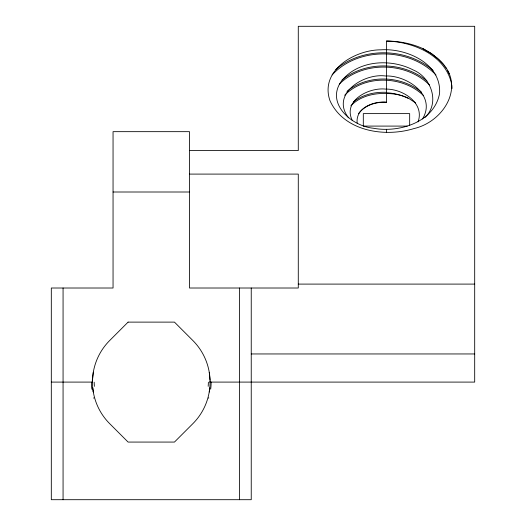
<?xml version="1.0" encoding="UTF-8"?>
<svg xmlns="http://www.w3.org/2000/svg" width="526" height="526" viewBox="0 0 526 526"><rect width="100%" height="100%" fill="white"/><g stroke="black" fill="none" stroke-linecap="round" stroke-linejoin="round"><path stroke-width="0.79" d="M209.795 387.879L209.23 392.028M93.319 372.145L92.51 380.035L92.142 380.035M418.071 121.861C424.949 102.734 402.357 88.684 385.597 89.098C368.963 87.178 342.334 100.597 352.354 120.625M422.49 119.007C436.981 95.291 406.815 75.027 385.427 75.981C363.801 72.996 330.196 94.154 348.56 117.837M358.502 113.609C364.88 105.075 376.202 101.735 386.485 102.261L386.485 41.061C413.219 41.705 445.305 55.138 451.571 83.779M332.123 74.916C358.311 46.525 409.53 47.314 435.988 74.975M344.675 95.259L344.997 94.89M424.949 117.515C440.262 103.004 431.386 77.407 413.18 69.951C390.496 58.215 357.812 60.155 341.282 81.3C325.482 103.602 351.848 126.155 373.204 128.219C398.899 133.065 434.075 122.42 439.552 93.602C441.755 63.6 406.545 48.004 380.909 49.832C355.03 49.727 319.387 70.451 329.993 100.729C343.879 131.276 384.723 137.634 413.962 128.568C443.891 121.743 466.246 85.449 440.124 60.832M339.408 84.015C363.091 60.819 406.223 61.72 429.532 85.048M345.332 94.529C365.905 74.567 402.817 75.935 423.226 95.324M350.829 105.831C359.902 96.343 373.716 92.931 386.485 93.529A40.16 28.397 0 0 1 408.288 98.086L415.573 102.912M335.772 69.517C362.578 46.676 406.683 47.452 433.135 70.497M346.956 91.432L347.732 90.755M342.038 79.965C365.78 60.72 403.593 61.463 426.954 81.004M348.127 90.419C369.048 74.251 401.542 75.593 421.681 92.339M353.34 101.991C362.559 94.549 374.828 91.787 386.485 92.339M364.117 126.089L407.229 126.089M189.498 150.574L298.281 150.574L298.281 26.3L474.689 26.3L474.689 382.093L210.078 382.093M189.498 174.093L298.281 174.093L298.281 288.011L189.498 288.011L189.498 131.664L113.051 131.664L113.051 288.011L51.311 288.011L51.311 499.7L251.237 499.7L251.237 288.011M113.051 192.003L189.498 192.003M298.281 284.099L474.689 284.099M251.237 353.952L474.689 353.952M51.311 382.093L92.471 382.093M386.485 102.261C373.966 100.768 355.247 107.942 357.193 123.13M438.5 59.247L431.826 53.836L422.95 48.648A67.335 47.61 0 0 0 386.485 41.061M423.082 48.714L430.768 53.152L437.487 58.32M438.237 58.978L439.486 60.188M439.197 59.898L443.116 64.126M443.937 65.145L444.726 66.184M445.483 67.229L446.206 68.295M447.534 70.451L449.257 73.772M93.339 392.166L92.754 387.879M209.256 372.296L210.038 380.035M93.28 391.791L93.181 391.18M451.762 84.942L452.09 88.447M409.669 125.497L409.669 113.616L363.308 113.616L363.308 126.293M386.485 129.311L386.485 132.48M239.481 288.011L239.481 499.7M63.067 288.011L63.067 499.7M386.472 92.74A40.489 28.706 3.7 0 1 408.051 98.336M209.881 382.218A23.926 1.723 -83.1 0 1 210.163 381.1M93.832 398.261A23.926 0.329 89.7 0 1 93.825 397.741M92.385 381.1A23.926 1.723 83.1 0 1 92.668 382.218M208.723 397.741A23.926 0.329 -89.7 0 1 208.717 398.261M91.879 389.181A18.68 6.897 90 0 1 91.425 382.021M211.123 382.021A18.68 6.897 -90 0 1 210.67 389.181M94.371 386.347A19.002 4.32 88.5 0 1 94.174 382.192M208.375 382.192A19.002 4.32 -88.5 0 1 208.178 386.347M128.094 322.116L109.697 340.513A58.8 58.8 0 0 0 109.697 423.673L128.094 442.07L174.454 442.07L192.851 423.673A58.8 58.8 0 0 0 192.851 340.513L174.454 322.116L128.094 322.116"/></g></svg>
